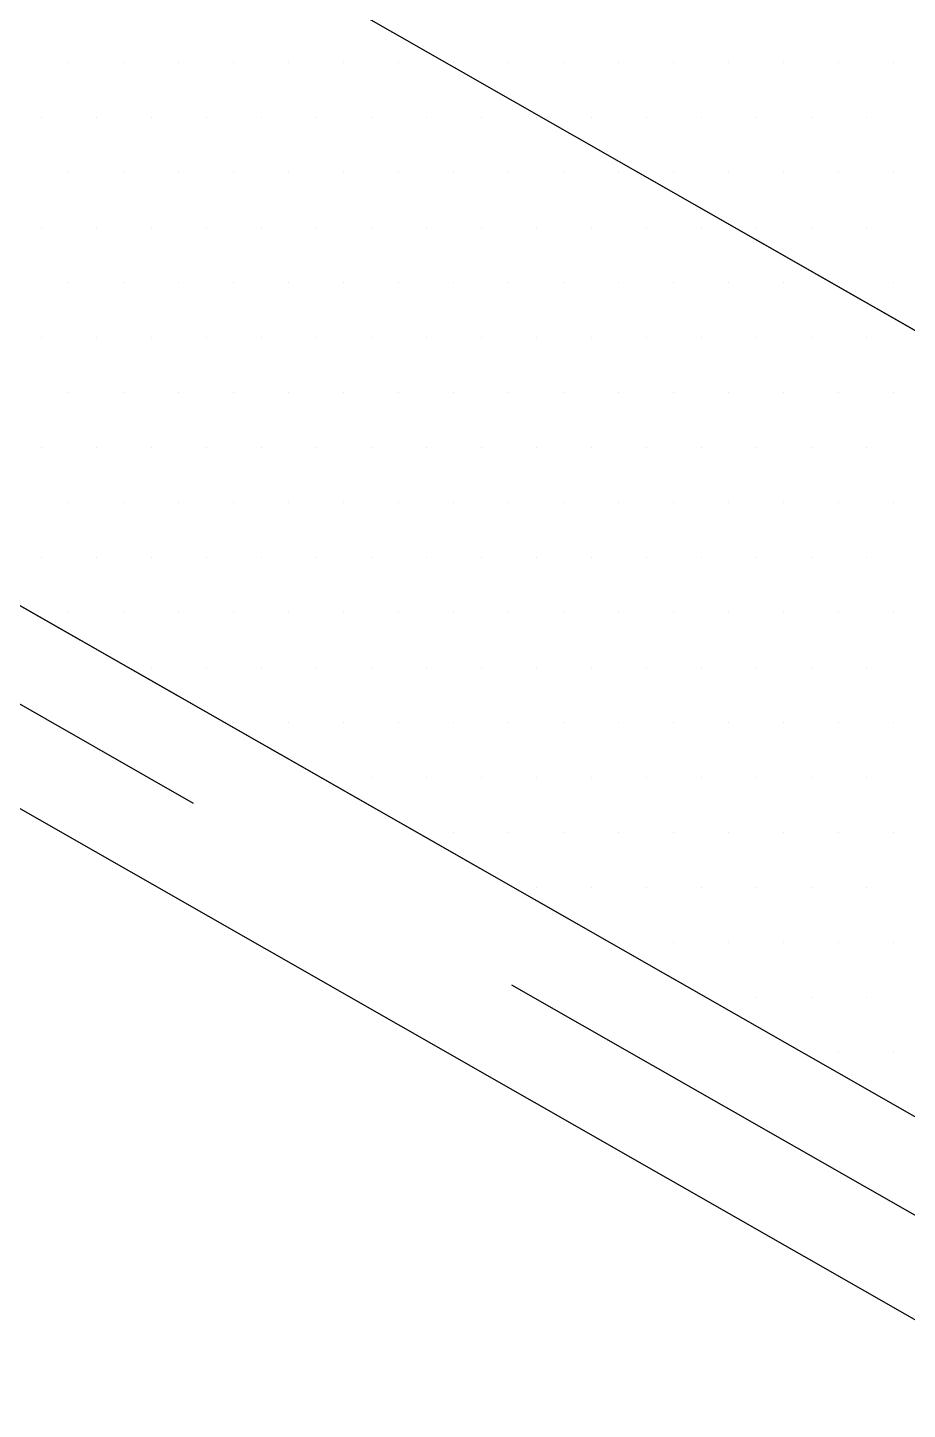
# Model space of a CAD drawing. Extents: x -1392 to 5791, y -3809 to 1722.
# Drawn here: x -643.86 to -622.26, y 1529.97 to 1563.9 of the extents above; entities that cross this region are included whole.
import ezdxf

# ---------------------------------------------------------------- set-up
doc = ezdxf.new("R2010")
doc.units = 0
doc.header["$MEASUREMENT"] = 0
doc.linetypes.add('AI-Linetype-45', pattern=[27, 18, -9])
for name, color, linetype, lineweight in [('.ATI-HATCH', 7, 'Continuous', 0), ('G-ANNO-TTLB', 7, 'Continuous', 0), ('TYVEK', 7, 'Continuous', 0)]:
    doc.layers.add(name, color=color, linetype=linetype, lineweight=lineweight)

# ---------------------------------------------------------------- blocks, each defined once
blk = doc.blocks.new('Block_121')
at = {"layer": '.ATI-HATCH'}
for points, knots in [([(-651.574, 1582.965), (-651.574, 1582.965), (-659.973, 1578.106), (-659.973, 1578.106), (-659.973, 1578.106), (-587.553, 1536.753), (-587.553, 1536.753), (-587.553, 1536.753), (-586.834, 1545.997), (-586.834, 1545.997), (-586.834, 1545.997), (-651.574, 1582.965), (-651.574, 1582.965)], [0, 0, 0, 0, 1, 1, 1, 2, 2, 2, 3, 3, 3, 4, 4, 4, 4]), ([(-659.973, 1578.106), (-659.973, 1578.106), (-668.371, 1573.247), (-668.371, 1573.247), (-668.371, 1573.247), (-676.769, 1568.388), (-676.769, 1568.388), (-676.769, 1568.388), (-542.374, 1491.646), (-542.374, 1491.646), (-542.374, 1491.646), (-525.577, 1501.364), (-525.577, 1501.364), (-525.577, 1501.364), (-659.973, 1578.106), (-659.973, 1578.106)], [0, 0, 0, 0, 1, 1, 1, 2, 2, 2, 3, 3, 3, 4, 4, 4, 5, 5, 5, 5])]:
    blk.add_open_spline(points, degree=3, knots=knots, dxfattribs=at)
at = {"layer": '.ATI-HATCH', "color": 8, "lineweight": 0, "true_color": 0x808080}
for points in [[(-642.846, 1563.047), (-642.846, 1563.047), (-642.846, 1563.047), (-642.846, 1563.047)], [(-641.496, 1563.047), (-641.496, 1563.047), (-641.496, 1563.047), (-641.496, 1563.047)], [(-640.146, 1563.047), (-640.146, 1563.047), (-640.146, 1563.047), (-640.146, 1563.047)], [(-638.796, 1563.047), (-638.796, 1563.047), (-638.796, 1563.047), (-638.796, 1563.047)], [(-637.446, 1563.047), (-637.446, 1563.047), (-637.446, 1563.047), (-637.446, 1563.047)], [(-636.096, 1563.047), (-636.096, 1563.047), (-636.096, 1563.047), (-636.096, 1563.047)], [(-634.746, 1563.047), (-634.746, 1563.047), (-634.746, 1563.047), (-634.746, 1563.047)], [(-633.396, 1563.047), (-633.396, 1563.047), (-633.396, 1563.047), (-633.396, 1563.047)], [(-632.046, 1563.047), (-632.046, 1563.047), (-632.046, 1563.047), (-632.046, 1563.047)], [(-630.696, 1563.047), (-630.696, 1563.047), (-630.696, 1563.047), (-630.696, 1563.047)], [(-629.346, 1563.047), (-629.346, 1563.047), (-629.346, 1563.047), (-629.346, 1563.047)], [(-627.996, 1563.047), (-627.996, 1563.047), (-627.996, 1563.047), (-627.996, 1563.047)], [(-626.646, 1563.047), (-626.646, 1563.047), (-626.646, 1563.047), (-626.646, 1563.047)], [(-625.296, 1563.047), (-625.296, 1563.047), (-625.296, 1563.047), (-625.296, 1563.047)], [(-623.946, 1563.047), (-623.946, 1563.047), (-623.946, 1563.047), (-623.946, 1563.047)], [(-622.596, 1563.047), (-622.596, 1563.047), (-622.596, 1563.047), (-622.596, 1563.047)], [(-643.521, 1561.697), (-643.521, 1561.697), (-643.521, 1561.697), (-643.521, 1561.697)], [(-642.171, 1561.697), (-642.171, 1561.697), (-642.171, 1561.697), (-642.171, 1561.697)], [(-640.821, 1561.697), (-640.821, 1561.697), (-640.821, 1561.697), (-640.821, 1561.697)], [(-639.471, 1561.697), (-639.471, 1561.697), (-639.471, 1561.697), (-639.471, 1561.697)], [(-638.121, 1561.697), (-638.121, 1561.697), (-638.121, 1561.697), (-638.121, 1561.697)], [(-636.771, 1561.697), (-636.771, 1561.697), (-636.771, 1561.697), (-636.771, 1561.697)], [(-635.421, 1561.697), (-635.421, 1561.697), (-635.421, 1561.697), (-635.421, 1561.697)], [(-634.071, 1561.697), (-634.071, 1561.697), (-634.071, 1561.697), (-634.071, 1561.697)], [(-632.721, 1561.697), (-632.721, 1561.697), (-632.721, 1561.697), (-632.721, 1561.697)], [(-631.371, 1561.697), (-631.371, 1561.697), (-631.371, 1561.697), (-631.371, 1561.697)], [(-630.021, 1561.697), (-630.021, 1561.697), (-630.021, 1561.697), (-630.021, 1561.697)], [(-628.671, 1561.697), (-628.671, 1561.697), (-628.671, 1561.697), (-628.671, 1561.697)], [(-627.321, 1561.697), (-627.321, 1561.697), (-627.321, 1561.697), (-627.321, 1561.697)], [(-625.971, 1561.697), (-625.971, 1561.697), (-625.971, 1561.697), (-625.971, 1561.697)], [(-624.621, 1561.697), (-624.621, 1561.697), (-624.621, 1561.697), (-624.621, 1561.697)], [(-623.271, 1561.697), (-623.271, 1561.697), (-623.271, 1561.697), (-623.271, 1561.697)], [(-642.846, 1560.347), (-642.846, 1560.347), (-642.846, 1560.347), (-642.846, 1560.347)], [(-641.496, 1560.347), (-641.496, 1560.347), (-641.496, 1560.347), (-641.496, 1560.347)], [(-640.146, 1560.347), (-640.146, 1560.347), (-640.146, 1560.347), (-640.146, 1560.347)], [(-638.796, 1560.347), (-638.796, 1560.347), (-638.796, 1560.347), (-638.796, 1560.347)], [(-637.446, 1560.347), (-637.446, 1560.347), (-637.446, 1560.347), (-637.446, 1560.347)], [(-636.096, 1560.347), (-636.096, 1560.347), (-636.096, 1560.347), (-636.096, 1560.347)], [(-634.746, 1560.347), (-634.746, 1560.347), (-634.746, 1560.347), (-634.746, 1560.347)], [(-633.396, 1560.347), (-633.396, 1560.347), (-633.396, 1560.347), (-633.396, 1560.347)], [(-632.046, 1560.347), (-632.046, 1560.347), (-632.046, 1560.347), (-632.046, 1560.347)], [(-630.696, 1560.347), (-630.696, 1560.347), (-630.696, 1560.347), (-630.696, 1560.347)], [(-629.346, 1560.347), (-629.346, 1560.347), (-629.346, 1560.347), (-629.346, 1560.347)], [(-627.996, 1560.347), (-627.996, 1560.347), (-627.996, 1560.347), (-627.996, 1560.347)], [(-626.646, 1560.347), (-626.646, 1560.347), (-626.646, 1560.347), (-626.646, 1560.347)], [(-625.296, 1560.347), (-625.296, 1560.347), (-625.296, 1560.347), (-625.296, 1560.347)], [(-623.946, 1560.347), (-623.946, 1560.347), (-623.946, 1560.347), (-623.946, 1560.347)], [(-622.596, 1560.347), (-622.596, 1560.347), (-622.596, 1560.347), (-622.596, 1560.347)], [(-643.521, 1558.997), (-643.521, 1558.997), (-643.521, 1558.997), (-643.521, 1558.997)], [(-642.171, 1558.997), (-642.171, 1558.997), (-642.171, 1558.997), (-642.171, 1558.997)], [(-640.821, 1558.997), (-640.821, 1558.997), (-640.821, 1558.997), (-640.821, 1558.997)], [(-639.471, 1558.997), (-639.471, 1558.997), (-639.471, 1558.997), (-639.471, 1558.997)], [(-638.121, 1558.997), (-638.121, 1558.997), (-638.121, 1558.997), (-638.121, 1558.997)], [(-636.771, 1558.997), (-636.771, 1558.997), (-636.771, 1558.997), (-636.771, 1558.997)], [(-635.421, 1558.997), (-635.421, 1558.997), (-635.421, 1558.997), (-635.421, 1558.997)], [(-634.071, 1558.997), (-634.071, 1558.997), (-634.071, 1558.997), (-634.071, 1558.997)], [(-632.721, 1558.997), (-632.721, 1558.997), (-632.721, 1558.997), (-632.721, 1558.997)], [(-631.371, 1558.997), (-631.371, 1558.997), (-631.371, 1558.997), (-631.371, 1558.997)], [(-630.021, 1558.997), (-630.021, 1558.997), (-630.021, 1558.997), (-630.021, 1558.997)], [(-628.671, 1558.997), (-628.671, 1558.997), (-628.671, 1558.997), (-628.671, 1558.997)], [(-627.321, 1558.997), (-627.321, 1558.997), (-627.321, 1558.997), (-627.321, 1558.997)], [(-625.971, 1558.997), (-625.971, 1558.997), (-625.971, 1558.997), (-625.971, 1558.997)], [(-624.621, 1558.997), (-624.621, 1558.997), (-624.621, 1558.997), (-624.621, 1558.997)], [(-623.271, 1558.997), (-623.271, 1558.997), (-623.271, 1558.997), (-623.271, 1558.997)], [(-642.846, 1557.647), (-642.846, 1557.647), (-642.846, 1557.647), (-642.846, 1557.647)], [(-641.496, 1557.647), (-641.496, 1557.647), (-641.496, 1557.647), (-641.496, 1557.647)], [(-640.146, 1557.647), (-640.146, 1557.647), (-640.146, 1557.647), (-640.146, 1557.647)], [(-638.796, 1557.647), (-638.796, 1557.647), (-638.796, 1557.647), (-638.796, 1557.647)], [(-637.446, 1557.647), (-637.446, 1557.647), (-637.446, 1557.647), (-637.446, 1557.647)], [(-636.096, 1557.647), (-636.096, 1557.647), (-636.096, 1557.647), (-636.096, 1557.647)], [(-634.746, 1557.647), (-634.746, 1557.647), (-634.746, 1557.647), (-634.746, 1557.647)], [(-633.396, 1557.647), (-633.396, 1557.647), (-633.396, 1557.647), (-633.396, 1557.647)], [(-632.046, 1557.647), (-632.046, 1557.647), (-632.046, 1557.647), (-632.046, 1557.647)], [(-630.696, 1557.647), (-630.696, 1557.647), (-630.696, 1557.647), (-630.696, 1557.647)], [(-629.346, 1557.647), (-629.346, 1557.647), (-629.346, 1557.647), (-629.346, 1557.647)], [(-627.996, 1557.647), (-627.996, 1557.647), (-627.996, 1557.647), (-627.996, 1557.647)], [(-626.646, 1557.647), (-626.646, 1557.647), (-626.646, 1557.647), (-626.646, 1557.647)], [(-625.296, 1557.647), (-625.296, 1557.647), (-625.296, 1557.647), (-625.296, 1557.647)], [(-623.946, 1557.647), (-623.946, 1557.647), (-623.946, 1557.647), (-623.946, 1557.647)], [(-622.596, 1557.647), (-622.596, 1557.647), (-622.596, 1557.647), (-622.596, 1557.647)], [(-643.521, 1556.297), (-643.521, 1556.297), (-643.521, 1556.297), (-643.521, 1556.297)], [(-642.171, 1556.297), (-642.171, 1556.297), (-642.171, 1556.297), (-642.171, 1556.297)], [(-640.821, 1556.297), (-640.821, 1556.297), (-640.821, 1556.297), (-640.821, 1556.297)], [(-639.471, 1556.297), (-639.471, 1556.297), (-639.471, 1556.297), (-639.471, 1556.297)], [(-638.121, 1556.297), (-638.121, 1556.297), (-638.121, 1556.297), (-638.121, 1556.297)], [(-636.771, 1556.297), (-636.771, 1556.297), (-636.771, 1556.297), (-636.771, 1556.297)], [(-635.421, 1556.297), (-635.421, 1556.297), (-635.421, 1556.297), (-635.421, 1556.297)], [(-634.071, 1556.297), (-634.071, 1556.297), (-634.071, 1556.297), (-634.071, 1556.297)], [(-632.721, 1556.297), (-632.721, 1556.297), (-632.721, 1556.297), (-632.721, 1556.297)], [(-631.371, 1556.297), (-631.371, 1556.297), (-631.371, 1556.297), (-631.371, 1556.297)], [(-630.021, 1556.297), (-630.021, 1556.297), (-630.021, 1556.297), (-630.021, 1556.297)], [(-628.671, 1556.297), (-628.671, 1556.297), (-628.671, 1556.297), (-628.671, 1556.297)], [(-627.321, 1556.297), (-627.321, 1556.297), (-627.321, 1556.297), (-627.321, 1556.297)], [(-625.971, 1556.297), (-625.971, 1556.297), (-625.971, 1556.297), (-625.971, 1556.297)], [(-624.621, 1556.297), (-624.621, 1556.297), (-624.621, 1556.297), (-624.621, 1556.297)], [(-623.271, 1556.297), (-623.271, 1556.297), (-623.271, 1556.297), (-623.271, 1556.297)], [(-642.846, 1554.947), (-642.846, 1554.947), (-642.846, 1554.947), (-642.846, 1554.947)], [(-641.496, 1554.947), (-641.496, 1554.947), (-641.496, 1554.947), (-641.496, 1554.947)], [(-640.146, 1554.947), (-640.146, 1554.947), (-640.146, 1554.947), (-640.146, 1554.947)], [(-638.796, 1554.947), (-638.796, 1554.947), (-638.796, 1554.947), (-638.796, 1554.947)], [(-637.446, 1554.947), (-637.446, 1554.947), (-637.446, 1554.947), (-637.446, 1554.947)], [(-636.096, 1554.947), (-636.096, 1554.947), (-636.096, 1554.947), (-636.096, 1554.947)], [(-634.746, 1554.947), (-634.746, 1554.947), (-634.746, 1554.947), (-634.746, 1554.947)], [(-633.396, 1554.947), (-633.396, 1554.947), (-633.396, 1554.947), (-633.396, 1554.947)], [(-632.046, 1554.947), (-632.046, 1554.947), (-632.046, 1554.947), (-632.046, 1554.947)], [(-630.696, 1554.947), (-630.696, 1554.947), (-630.696, 1554.947), (-630.696, 1554.947)], [(-629.346, 1554.947), (-629.346, 1554.947), (-629.346, 1554.947), (-629.346, 1554.947)], [(-627.996, 1554.947), (-627.996, 1554.947), (-627.996, 1554.947), (-627.996, 1554.947)], [(-626.646, 1554.947), (-626.646, 1554.947), (-626.646, 1554.947), (-626.646, 1554.947)], [(-625.296, 1554.947), (-625.296, 1554.947), (-625.296, 1554.947), (-625.296, 1554.947)], [(-623.946, 1554.947), (-623.946, 1554.947), (-623.946, 1554.947), (-623.946, 1554.947)], [(-622.596, 1554.947), (-622.596, 1554.947), (-622.596, 1554.947), (-622.596, 1554.947)], [(-643.521, 1553.597), (-643.521, 1553.597), (-643.521, 1553.597), (-643.521, 1553.597)], [(-642.171, 1553.597), (-642.171, 1553.597), (-642.171, 1553.597), (-642.171, 1553.597)], [(-640.821, 1553.597), (-640.821, 1553.597), (-640.821, 1553.597), (-640.821, 1553.597)], [(-639.471, 1553.597), (-639.471, 1553.597), (-639.471, 1553.597), (-639.471, 1553.597)], [(-638.121, 1553.597), (-638.121, 1553.597), (-638.121, 1553.597), (-638.121, 1553.597)], [(-636.771, 1553.597), (-636.771, 1553.597), (-636.771, 1553.597), (-636.771, 1553.597)], [(-635.421, 1553.597), (-635.421, 1553.597), (-635.421, 1553.597), (-635.421, 1553.597)], [(-634.071, 1553.597), (-634.071, 1553.597), (-634.071, 1553.597), (-634.071, 1553.597)], [(-632.721, 1553.597), (-632.721, 1553.597), (-632.721, 1553.597), (-632.721, 1553.597)], [(-631.371, 1553.597), (-631.371, 1553.597), (-631.371, 1553.597), (-631.371, 1553.597)], [(-630.021, 1553.597), (-630.021, 1553.597), (-630.021, 1553.597), (-630.021, 1553.597)], [(-628.671, 1553.597), (-628.671, 1553.597), (-628.671, 1553.597), (-628.671, 1553.597)], [(-627.321, 1553.597), (-627.321, 1553.597), (-627.321, 1553.597), (-627.321, 1553.597)], [(-625.971, 1553.597), (-625.971, 1553.597), (-625.971, 1553.597), (-625.971, 1553.597)], [(-624.621, 1553.597), (-624.621, 1553.597), (-624.621, 1553.597), (-624.621, 1553.597)], [(-623.271, 1553.597), (-623.271, 1553.597), (-623.271, 1553.597), (-623.271, 1553.597)], [(-642.846, 1552.247), (-642.846, 1552.247), (-642.846, 1552.247), (-642.846, 1552.247)], [(-641.496, 1552.247), (-641.496, 1552.247), (-641.496, 1552.247), (-641.496, 1552.247)], [(-640.146, 1552.247), (-640.146, 1552.247), (-640.146, 1552.247), (-640.146, 1552.247)], [(-638.796, 1552.247), (-638.796, 1552.247), (-638.796, 1552.247), (-638.796, 1552.247)], [(-637.446, 1552.247), (-637.446, 1552.247), (-637.446, 1552.247), (-637.446, 1552.247)], [(-636.096, 1552.247), (-636.096, 1552.247), (-636.096, 1552.247), (-636.096, 1552.247)], [(-634.746, 1552.247), (-634.746, 1552.247), (-634.746, 1552.247), (-634.746, 1552.247)], [(-633.396, 1552.247), (-633.396, 1552.247), (-633.396, 1552.247), (-633.396, 1552.247)], [(-632.046, 1552.247), (-632.046, 1552.247), (-632.046, 1552.247), (-632.046, 1552.247)], [(-630.696, 1552.247), (-630.696, 1552.247), (-630.696, 1552.247), (-630.696, 1552.247)], [(-629.346, 1552.247), (-629.346, 1552.247), (-629.346, 1552.247), (-629.346, 1552.247)], [(-627.996, 1552.247), (-627.996, 1552.247), (-627.996, 1552.247), (-627.996, 1552.247)], [(-626.646, 1552.247), (-626.646, 1552.247), (-626.646, 1552.247), (-626.646, 1552.247)], [(-625.296, 1552.247), (-625.296, 1552.247), (-625.296, 1552.247), (-625.296, 1552.247)], [(-623.946, 1552.247), (-623.946, 1552.247), (-623.946, 1552.247), (-623.946, 1552.247)], [(-622.596, 1552.247), (-622.596, 1552.247), (-622.596, 1552.247), (-622.596, 1552.247)], [(-643.521, 1550.897), (-643.521, 1550.897), (-643.521, 1550.897), (-643.521, 1550.897)], [(-642.171, 1550.897), (-642.171, 1550.897), (-642.171, 1550.897), (-642.171, 1550.897)], [(-640.821, 1550.897), (-640.821, 1550.897), (-640.821, 1550.897), (-640.821, 1550.897)], [(-639.471, 1550.897), (-639.471, 1550.897), (-639.471, 1550.897), (-639.471, 1550.897)], [(-638.121, 1550.897), (-638.121, 1550.897), (-638.121, 1550.897), (-638.121, 1550.897)], [(-636.771, 1550.897), (-636.771, 1550.897), (-636.771, 1550.897), (-636.771, 1550.897)], [(-635.421, 1550.897), (-635.421, 1550.897), (-635.421, 1550.897), (-635.421, 1550.897)], [(-634.071, 1550.897), (-634.071, 1550.897), (-634.071, 1550.897), (-634.071, 1550.897)], [(-632.721, 1550.897), (-632.721, 1550.897), (-632.721, 1550.897), (-632.721, 1550.897)], [(-631.371, 1550.897), (-631.371, 1550.897), (-631.371, 1550.897), (-631.371, 1550.897)], [(-630.021, 1550.897), (-630.021, 1550.897), (-630.021, 1550.897), (-630.021, 1550.897)], [(-628.671, 1550.897), (-628.671, 1550.897), (-628.671, 1550.897), (-628.671, 1550.897)], [(-627.321, 1550.897), (-627.321, 1550.897), (-627.321, 1550.897), (-627.321, 1550.897)], [(-625.971, 1550.897), (-625.971, 1550.897), (-625.971, 1550.897), (-625.971, 1550.897)], [(-624.621, 1550.897), (-624.621, 1550.897), (-624.621, 1550.897), (-624.621, 1550.897)], [(-623.271, 1550.897), (-623.271, 1550.897), (-623.271, 1550.897), (-623.271, 1550.897)], [(-642.846, 1549.547), (-642.846, 1549.547), (-642.846, 1549.547), (-642.846, 1549.547)], [(-641.496, 1549.547), (-641.496, 1549.547), (-641.496, 1549.547), (-641.496, 1549.547)], [(-640.146, 1549.547), (-640.146, 1549.547), (-640.146, 1549.547), (-640.146, 1549.547)], [(-638.796, 1549.547), (-638.796, 1549.547), (-638.796, 1549.547), (-638.796, 1549.547)], [(-637.446, 1549.547), (-637.446, 1549.547), (-637.446, 1549.547), (-637.446, 1549.547)], [(-636.096, 1549.547), (-636.096, 1549.547), (-636.096, 1549.547), (-636.096, 1549.547)], [(-634.746, 1549.547), (-634.746, 1549.547), (-634.746, 1549.547), (-634.746, 1549.547)], [(-633.396, 1549.547), (-633.396, 1549.547), (-633.396, 1549.547), (-633.396, 1549.547)], [(-632.046, 1549.547), (-632.046, 1549.547), (-632.046, 1549.547), (-632.046, 1549.547)], [(-630.696, 1549.547), (-630.696, 1549.547), (-630.696, 1549.547), (-630.696, 1549.547)], [(-629.346, 1549.547), (-629.346, 1549.547), (-629.346, 1549.547), (-629.346, 1549.547)], [(-627.996, 1549.547), (-627.996, 1549.547), (-627.996, 1549.547), (-627.996, 1549.547)], [(-626.646, 1549.547), (-626.646, 1549.547), (-626.646, 1549.547), (-626.646, 1549.547)], [(-625.296, 1549.547), (-625.296, 1549.547), (-625.296, 1549.547), (-625.296, 1549.547)], [(-623.946, 1549.547), (-623.946, 1549.547), (-623.946, 1549.547), (-623.946, 1549.547)], [(-622.596, 1549.547), (-622.596, 1549.547), (-622.596, 1549.547), (-622.596, 1549.547)], [(-640.821, 1548.197), (-640.821, 1548.197), (-640.821, 1548.197), (-640.821, 1548.197)], [(-639.471, 1548.197), (-639.471, 1548.197), (-639.471, 1548.197), (-639.471, 1548.197)], [(-638.121, 1548.197), (-638.121, 1548.197), (-638.121, 1548.197), (-638.121, 1548.197)], [(-636.771, 1548.197), (-636.771, 1548.197), (-636.771, 1548.197), (-636.771, 1548.197)], [(-635.421, 1548.197), (-635.421, 1548.197), (-635.421, 1548.197), (-635.421, 1548.197)], [(-634.071, 1548.197), (-634.071, 1548.197), (-634.071, 1548.197), (-634.071, 1548.197)], [(-632.721, 1548.197), (-632.721, 1548.197), (-632.721, 1548.197), (-632.721, 1548.197)], [(-631.371, 1548.197), (-631.371, 1548.197), (-631.371, 1548.197), (-631.371, 1548.197)], [(-630.021, 1548.197), (-630.021, 1548.197), (-630.021, 1548.197), (-630.021, 1548.197)], [(-628.671, 1548.197), (-628.671, 1548.197), (-628.671, 1548.197), (-628.671, 1548.197)], [(-627.321, 1548.197), (-627.321, 1548.197), (-627.321, 1548.197), (-627.321, 1548.197)], [(-625.971, 1548.197), (-625.971, 1548.197), (-625.971, 1548.197), (-625.971, 1548.197)], [(-624.621, 1548.197), (-624.621, 1548.197), (-624.621, 1548.197), (-624.621, 1548.197)], [(-623.271, 1548.197), (-623.271, 1548.197), (-623.271, 1548.197), (-623.271, 1548.197)], [(-638.796, 1546.847), (-638.796, 1546.847), (-638.796, 1546.847), (-638.796, 1546.847)], [(-637.446, 1546.847), (-637.446, 1546.847), (-637.446, 1546.847), (-637.446, 1546.847)], [(-636.096, 1546.847), (-636.096, 1546.847), (-636.096, 1546.847), (-636.096, 1546.847)], [(-634.746, 1546.847), (-634.746, 1546.847), (-634.746, 1546.847), (-634.746, 1546.847)], [(-633.396, 1546.847), (-633.396, 1546.847), (-633.396, 1546.847), (-633.396, 1546.847)], [(-632.046, 1546.847), (-632.046, 1546.847), (-632.046, 1546.847), (-632.046, 1546.847)], [(-630.696, 1546.847), (-630.696, 1546.847), (-630.696, 1546.847), (-630.696, 1546.847)], [(-629.346, 1546.847), (-629.346, 1546.847), (-629.346, 1546.847), (-629.346, 1546.847)], [(-627.996, 1546.847), (-627.996, 1546.847), (-627.996, 1546.847), (-627.996, 1546.847)], [(-626.646, 1546.847), (-626.646, 1546.847), (-626.646, 1546.847), (-626.646, 1546.847)], [(-625.296, 1546.847), (-625.296, 1546.847), (-625.296, 1546.847), (-625.296, 1546.847)], [(-623.946, 1546.847), (-623.946, 1546.847), (-623.946, 1546.847), (-623.946, 1546.847)], [(-622.596, 1546.847), (-622.596, 1546.847), (-622.596, 1546.847), (-622.596, 1546.847)], [(-635.421, 1545.497), (-635.421, 1545.497), (-635.421, 1545.497), (-635.421, 1545.497)], [(-634.071, 1545.497), (-634.071, 1545.497), (-634.071, 1545.497), (-634.071, 1545.497)], [(-632.721, 1545.497), (-632.721, 1545.497), (-632.721, 1545.497), (-632.721, 1545.497)], [(-631.371, 1545.497), (-631.371, 1545.497), (-631.371, 1545.497), (-631.371, 1545.497)], [(-630.021, 1545.497), (-630.021, 1545.497), (-630.021, 1545.497), (-630.021, 1545.497)], [(-628.671, 1545.497), (-628.671, 1545.497), (-628.671, 1545.497), (-628.671, 1545.497)], [(-627.321, 1545.497), (-627.321, 1545.497), (-627.321, 1545.497), (-627.321, 1545.497)], [(-625.971, 1545.497), (-625.971, 1545.497), (-625.971, 1545.497), (-625.971, 1545.497)], [(-624.621, 1545.497), (-624.621, 1545.497), (-624.621, 1545.497), (-624.621, 1545.497)], [(-623.271, 1545.497), (-623.271, 1545.497), (-623.271, 1545.497), (-623.271, 1545.497)], [(-633.396, 1544.147), (-633.396, 1544.147), (-633.396, 1544.147), (-633.396, 1544.147)], [(-632.046, 1544.147), (-632.046, 1544.147), (-632.046, 1544.147), (-632.046, 1544.147)], [(-630.696, 1544.147), (-630.696, 1544.147), (-630.696, 1544.147), (-630.696, 1544.147)], [(-629.346, 1544.147), (-629.346, 1544.147), (-629.346, 1544.147), (-629.346, 1544.147)], [(-627.996, 1544.147), (-627.996, 1544.147), (-627.996, 1544.147), (-627.996, 1544.147)], [(-626.646, 1544.147), (-626.646, 1544.147), (-626.646, 1544.147), (-626.646, 1544.147)], [(-625.296, 1544.147), (-625.296, 1544.147), (-625.296, 1544.147), (-625.296, 1544.147)], [(-623.946, 1544.147), (-623.946, 1544.147), (-623.946, 1544.147), (-623.946, 1544.147)], [(-622.596, 1544.147), (-622.596, 1544.147), (-622.596, 1544.147), (-622.596, 1544.147)], [(-631.371, 1542.797), (-631.371, 1542.797), (-631.371, 1542.797), (-631.371, 1542.797)], [(-630.021, 1542.797), (-630.021, 1542.797), (-630.021, 1542.797), (-630.021, 1542.797)], [(-628.671, 1542.797), (-628.671, 1542.797), (-628.671, 1542.797), (-628.671, 1542.797)], [(-627.321, 1542.797), (-627.321, 1542.797), (-627.321, 1542.797), (-627.321, 1542.797)], [(-625.971, 1542.797), (-625.971, 1542.797), (-625.971, 1542.797), (-625.971, 1542.797)], [(-624.621, 1542.797), (-624.621, 1542.797), (-624.621, 1542.797), (-624.621, 1542.797)], [(-623.271, 1542.797), (-623.271, 1542.797), (-623.271, 1542.797), (-623.271, 1542.797)], [(-629.346, 1541.447), (-629.346, 1541.447), (-629.346, 1541.447), (-629.346, 1541.447)], [(-627.996, 1541.447), (-627.996, 1541.447), (-627.996, 1541.447), (-627.996, 1541.447)], [(-626.646, 1541.447), (-626.646, 1541.447), (-626.646, 1541.447), (-626.646, 1541.447)], [(-625.296, 1541.447), (-625.296, 1541.447), (-625.296, 1541.447), (-625.296, 1541.447)], [(-623.946, 1541.447), (-623.946, 1541.447), (-623.946, 1541.447), (-623.946, 1541.447)], [(-622.596, 1541.447), (-622.596, 1541.447), (-622.596, 1541.447), (-622.596, 1541.447)], [(-625.971, 1540.097), (-625.971, 1540.097), (-625.971, 1540.097), (-625.971, 1540.097)], [(-624.621, 1540.097), (-624.621, 1540.097), (-624.621, 1540.097), (-624.621, 1540.097)], [(-623.271, 1540.097), (-623.271, 1540.097), (-623.271, 1540.097), (-623.271, 1540.097)], [(-623.946, 1538.747), (-623.946, 1538.747), (-623.946, 1538.747), (-623.946, 1538.747)], [(-622.596, 1538.747), (-622.596, 1538.747), (-622.596, 1538.747), (-622.596, 1538.747)]]:
    blk.add_open_spline(points, degree=3, dxfattribs=at)

msp = doc.modelspace()

# ---------------------------------------------------------------- hatches: boundary and pattern name
at = {"layer": 'G-ANNO-TTLB', "true_color": 0xff00ff, "transparency": 33554687}
h = msp.add_hatch(color=6, dxfattribs=at)
edge = h.paths.add_edge_path()
edge.add_spline(control_points=[(1773.018, -796.5), (1773.018, -796.5), (-1156.5, -796.5), (-1156.5, -796.5), (-1156.5, -796.5), (-1156.5, 1660.5), (-1156.5, 1660.5), (-1156.5, 1660.5), (1773.018, 1660.5), (1773.018, 1660.5), (1773.018, 1660.5), (1773.018, -796.5), (1773.018, -796.5)], knot_values=[0, 0, 0, 0, 1, 1, 1, 2, 2, 2, 3, 3, 3, 4, 4, 4, 4], degree=3, periodic=0)
edge = h.paths.add_edge_path()
edge.add_spline(control_points=[(-1147.5, 1651.5), (-1147.5, 1651.5), (-1147.5, -787.5), (-1147.5, -787.5), (-1147.5, -787.5), (1764.018, -787.5), (1764.018, -787.5), (1764.018, -787.5), (1764.018, 1651.5), (1764.018, 1651.5), (1764.018, 1651.5), (-1147.5, 1651.5), (-1147.5, 1651.5)], knot_values=[0, 0, 0, 0, 1, 1, 1, 2, 2, 2, 3, 3, 3, 4, 4, 4, 4], degree=3, periodic=0)
edge.add_line((-1147.5, 1651.5), (-1147.5, 1651.5))

# ---------------------------------------------------------------- linework, layer by layer
at = {"layer": 'G-ANNO-TTLB'}
for points in [[(1773.018, -796.5), (1773.018, -796.5), (-1156.5, -796.5), (-1156.5, -796.5), (-1156.5, -796.5), (-1156.5, 1660.5), (-1156.5, 1660.5), (-1156.5, 1660.5), (1773.018, 1660.5), (1773.018, 1660.5), (1773.018, 1660.5), (1773.018, -796.5), (1773.018, -796.5)], [(-1147.5, 1651.5), (-1147.5, 1651.5), (-1147.5, -787.5), (-1147.5, -787.5), (-1147.5, -787.5), (1764.018, -787.5), (1764.018, -787.5), (1764.018, -787.5), (1764.018, 1651.5), (1764.018, 1651.5), (1764.018, 1651.5), (-1147.5, 1651.5), (-1147.5, 1651.5)]]:
    msp.add_open_spline(points, degree=3, knots=[0, 0, 0, 0, 1, 1, 1, 2, 2, 2, 3, 3, 3, 4, 4, 4, 4], dxfattribs=at)
at = {"layer": 'TYVEK', "color": 4, "lineweight": 25, "true_color": 0x00ffff}
for p, q in [((-525.577, 1501.364), (-659.973, 1578.106)), ((-542.374, 1491.646), (-676.769, 1568.388)), ((-542.374, 1486.664), (-676.769, 1563.406))]:
    msp.add_line(p, q, dxfattribs=at)
at = {"layer": 'TYVEK', "color": 4, "linetype": 'AI-Linetype-45', "lineweight": 25, "true_color": 0x00ffff}
msp.add_line((-678.869, 1567.174), (-544.474, 1490.431), dxfattribs=at)

# ---------------------------------------------------------------- block references
at = {"layer": '.ATI-HATCH'}
msp.add_blockref('Block_121', (0, 0), dxfattribs=at)

doc.saveas('drawing.dxf')
